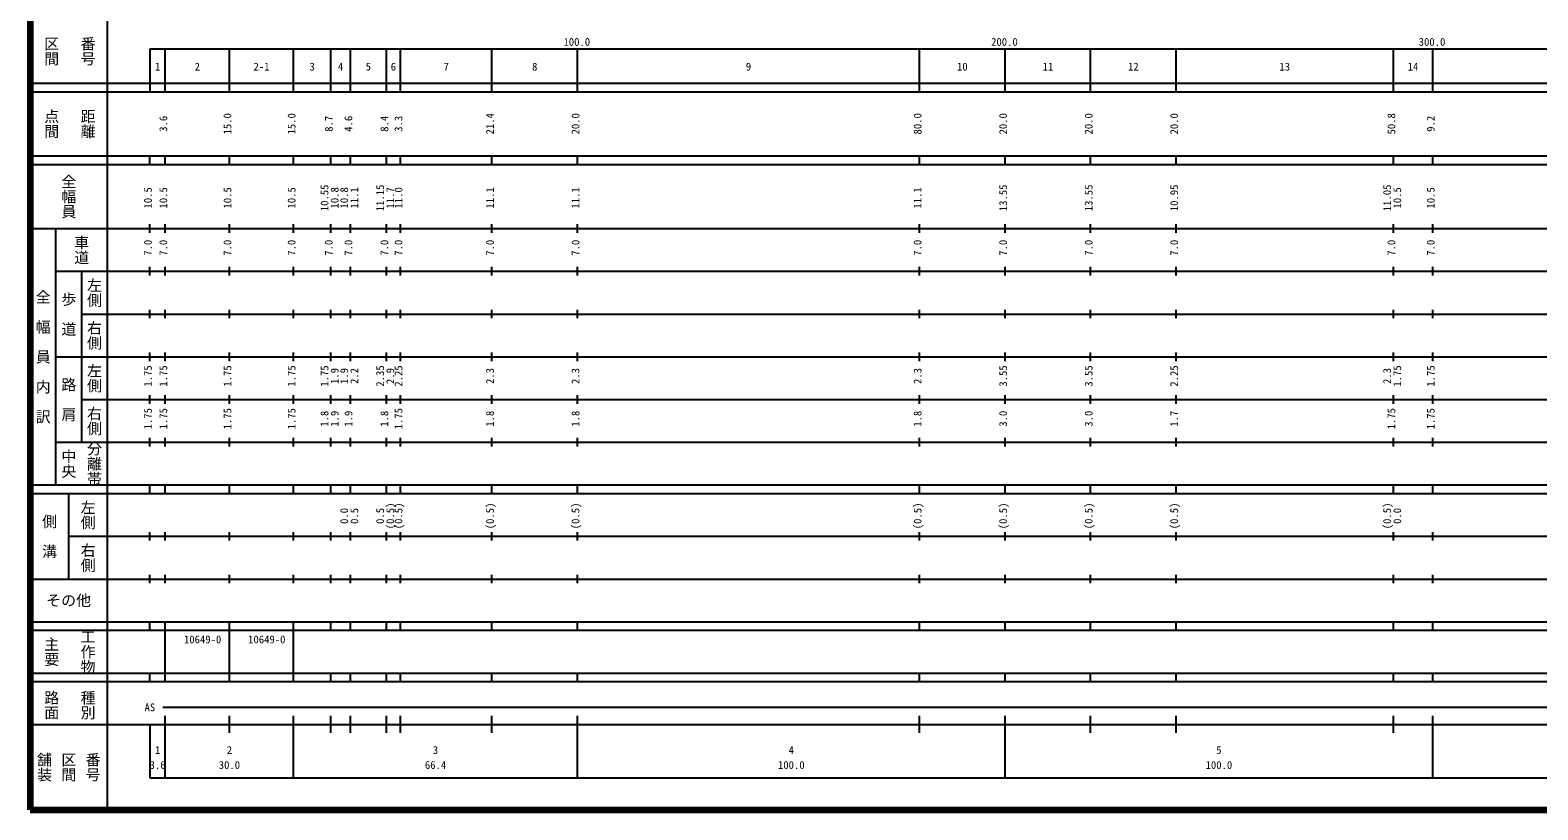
# Model space of a CAD drawing. Units: millimetres, scale not verified. Extents: x -375374461 to 680000, y -986422594 to 380000.
# Drawn here: x 40000 to 392589, y 20000 to 202409 of the extents above; entities that cross this region are included whole.
import ezdxf
from ezdxf.enums import TextEntityAlignment as Align

# ---------------------------------------------------------------- set-up
doc = ezdxf.new("R2010")
doc.units = ezdxf.units.MM
doc.header["$LTSCALE"] = 1000
doc.layers.add('M-TTL', color=2, linetype='Continuous', lineweight=140)
doc.layers.add('M-TTL-BAND', color=7, linetype='Continuous', lineweight=25)
doc.styles.add('@ＭＳ ゴシック', font='')
doc.styles.add('ＭＳ ゴシック', font='')
doc.styles.get('@ＭＳ ゴシック').set_extended_font_data('@MS Gothic')
doc.styles.get('ＭＳ ゴシック').set_extended_font_data('MS Gothic')

msp = doc.modelspace()

# ---------------------------------------------------------------- linework, layer by layer
at = {"layer": 'M-TTL'}
for p, q in [((40000, 380000), (40000, 20000)), ((40000, 20000), (680000, 20000))]:
    msp.add_line(p, q, dxfattribs=at)
at = {"layer": 'M-TTL-BAND'}
for p, q in [((58000, 370000), (58000, 20000)), ((68000, 198000), (579000, 198000)), ((68000, 198000), (68000, 188000)), ((71600, 188000), (71600, 198000)), ((86600, 188000), (86600, 198000)), ((101600, 188000), (101600, 198000)), ((110300, 188000), (110300, 198000)), ((114900, 188000), (114900, 198000)), ((123300, 188000), (123300, 198000)), ((126600, 188000), (126600, 198000)), ((148000, 188000), (148000, 198000)), ((168000, 188000), (168000, 198000)), ((248000, 188000), (248000, 198000)), ((268000, 188000), (268000, 198000)), ((288000, 188000), (288000, 198000)), ((308000, 188000), (308000, 198000)), ((358800, 188000), (358800, 198000)), ((368000, 188000), (368000, 198000)), ((40000, 190000), (579000, 190000)), ((40000, 188000), (579000, 188000)), ((40000, 173000), (579000, 173000)), ((68000, 171000), (68000, 173000)), ((71600, 171000), (71600, 173000)), ((86600, 171000), (86600, 173000)), ((101600, 171000), (101600, 173000)), ((110300, 171000), (110300, 173000)), ((114900, 171000), (114900, 173000)), ((123300, 171000), (123300, 173000)), ((126600, 171000), (126600, 173000)), ((148000, 171000), (148000, 173000)), ((168000, 171000), (168000, 173000)), ((248000, 171000), (248000, 173000)), ((268000, 171000), (268000, 173000)), ((288000, 171000), (288000, 173000)), ((308000, 171000), (308000, 173000)), ((358800, 171000), (358800, 173000)), ((368000, 171000), (368000, 173000)), ((40000, 171000), (579000, 171000)), ((40000, 156000), (579000, 156000)), ((46000, 96000), (46000, 156000)), ((68000, 155000), (68000, 157000)), ((71600, 155000), (71600, 157000)), ((86600, 155000), (86600, 157000)), ((101600, 155000), (101600, 157000)), ((110300, 155000), (110300, 157000)), ((114900, 155000), (114900, 157000)), ((123300, 155000), (123300, 157000)), ((126600, 155000), (126600, 157000)), ((148000, 155000), (148000, 157000)), ((168000, 155000), (168000, 157000)), ((248000, 155000), (248000, 157000)), ((268000, 155000), (268000, 157000)), ((288000, 155000), (288000, 157000)), ((308000, 155000), (308000, 157000)), ((358800, 155000), (358800, 157000)), ((368000, 155000), (368000, 157000)), ((46000, 146000), (579000, 146000)), ((52000, 146000), (52000, 106000)), ((68000, 145000), (68000, 147000)), ((71600, 145000), (71600, 147000)), ((86600, 145000), (86600, 147000)), ((101600, 145000), (101600, 147000)), ((110300, 145000), (110300, 147000)), ((114900, 145000), (114900, 147000)), ((123300, 145000), (123300, 147000)), ((126600, 145000), (126600, 147000)), ((148000, 145000), (148000, 147000)), ((168000, 145000), (168000, 147000)), ((248000, 145000), (248000, 147000)), ((268000, 145000), (268000, 147000)), ((288000, 145000), (288000, 147000)), ((308000, 145000), (308000, 147000)), ((358800, 145000), (358800, 147000)), ((368000, 145000), (368000, 147000)), ((52000, 136000), (579000, 136000)), ((68000, 135000), (68000, 137000)), ((71600, 135000), (71600, 137000)), ((86600, 135000), (86600, 137000)), ((101600, 135000), (101600, 137000)), ((110300, 135000), (110300, 137000)), ((114900, 135000), (114900, 137000)), ((123300, 135000), (123300, 137000)), ((126600, 135000), (126600, 137000)), ((148000, 135000), (148000, 137000)), ((168000, 135000), (168000, 137000)), ((248000, 135000), (248000, 137000)), ((268000, 135000), (268000, 137000)), ((288000, 135000), (288000, 137000)), ((308000, 135000), (308000, 137000)), ((358800, 135000), (358800, 137000)), ((368000, 135000), (368000, 137000)), ((68000, 125000), (68000, 127000)), ((71600, 125000), (71600, 127000)), ((86600, 125000), (86600, 127000)), ((101600, 125000), (101600, 127000)), ((110300, 125000), (110300, 127000)), ((114900, 125000), (114900, 127000)), ((123300, 125000), (123300, 127000)), ((126600, 125000), (126600, 127000)), ((148000, 125000), (148000, 127000)), ((168000, 125000), (168000, 127000)), ((248000, 125000), (248000, 127000)), ((268000, 125000), (268000, 127000)), ((288000, 125000), (288000, 127000)), ((308000, 125000), (308000, 127000)), ((358800, 125000), (358800, 127000)), ((368000, 125000), (368000, 127000)), ((46000, 126000), (579000, 126000)), ((68000, 115000), (68000, 117000)), ((71600, 115000), (71600, 117000)), ((86600, 115000), (86600, 117000)), ((101600, 115000), (101600, 117000)), ((110300, 115000), (110300, 117000)), ((114900, 115000), (114900, 117000)), ((123300, 115000), (123300, 117000)), ((126600, 115000), (126600, 117000)), ((148000, 115000), (148000, 117000)), ((168000, 115000), (168000, 117000)), ((248000, 115000), (248000, 117000)), ((268000, 115000), (268000, 117000)), ((288000, 115000), (288000, 117000)), ((308000, 115000), (308000, 117000)), ((358800, 115000), (358800, 117000)), ((368000, 115000), (368000, 117000)), ((52000, 116000), (579000, 116000)), ((46000, 106000), (579000, 106000)), ((68000, 105000), (68000, 107000)), ((71600, 105000), (71600, 107000)), ((86600, 105000), (86600, 107000)), ((101600, 105000), (101600, 107000)), ((110300, 105000), (110300, 107000)), ((114900, 105000), (114900, 107000)), ((123300, 105000), (123300, 107000)), ((126600, 105000), (126600, 107000)), ((148000, 105000), (148000, 107000)), ((168000, 105000), (168000, 107000)), ((248000, 105000), (248000, 107000)), ((268000, 105000), (268000, 107000)), ((288000, 105000), (288000, 107000)), ((308000, 105000), (308000, 107000)), ((358800, 105000), (358800, 107000)), ((368000, 105000), (368000, 107000)), ((40000, 96000), (579000, 96000)), ((68000, 94000), (68000, 96000)), ((71600, 94000), (71600, 96000)), ((86600, 94000), (86600, 96000)), ((101600, 94000), (101600, 96000)), ((110300, 94000), (110300, 96000)), ((114900, 94000), (114900, 96000)), ((123300, 94000), (123300, 96000)), ((126600, 94000), (126600, 96000)), ((148000, 94000), (148000, 96000)), ((168000, 94000), (168000, 96000)), ((248000, 94000), (248000, 96000)), ((268000, 94000), (268000, 96000)), ((288000, 94000), (288000, 96000)), ((308000, 94000), (308000, 96000)), ((358800, 94000), (358800, 96000)), ((368000, 94000), (368000, 96000)), ((40000, 94000), (579000, 94000)), ((49000, 94000), (49000, 74000)), ((68000, 83000), (68000, 85000)), ((71600, 83000), (71600, 85000)), ((86600, 83000), (86600, 85000)), ((101600, 83000), (101600, 85000)), ((110300, 83000), (110300, 85000)), ((114900, 83000), (114900, 85000)), ((123300, 83000), (123300, 85000)), ((126600, 83000), (126600, 85000)), ((148000, 83000), (148000, 85000)), ((168000, 83000), (168000, 85000)), ((248000, 83000), (248000, 85000)), ((268000, 83000), (268000, 85000)), ((288000, 83000), (288000, 85000)), ((308000, 83000), (308000, 85000)), ((358800, 83000), (358800, 85000)), ((368000, 83000), (368000, 85000)), ((49000, 84000), (579000, 84000)), ((68000, 73000), (68000, 75000)), ((71600, 73000), (71600, 75000)), ((86600, 73000), (86600, 75000)), ((101600, 73000), (101600, 75000)), ((110300, 73000), (110300, 75000)), ((114900, 73000), (114900, 75000)), ((123300, 73000), (123300, 75000)), ((126600, 73000), (126600, 75000)), ((148000, 73000), (148000, 75000)), ((168000, 73000), (168000, 75000)), ((248000, 73000), (248000, 75000)), ((268000, 73000), (268000, 75000)), ((288000, 73000), (288000, 75000)), ((308000, 73000), (308000, 75000)), ((358800, 73000), (358800, 75000)), ((368000, 73000), (368000, 75000)), ((40000, 74000), (579000, 74000)), ((40000, 64000), (579000, 64000)), ((68000, 62000), (68000, 64000)), ((71600, 62000), (71600, 64000)), ((86600, 62000), (86600, 64000)), ((101600, 62000), (101600, 64000)), ((110300, 62000), (110300, 64000)), ((114900, 62000), (114900, 64000)), ((123300, 62000), (123300, 64000)), ((126600, 62000), (126600, 64000)), ((148000, 62000), (148000, 64000)), ((168000, 62000), (168000, 64000)), ((248000, 62000), (248000, 64000)), ((268000, 62000), (268000, 64000)), ((288000, 62000), (288000, 64000)), ((308000, 62000), (308000, 64000)), ((358800, 62000), (358800, 64000)), ((368000, 62000), (368000, 64000)), ((40000, 62000), (579000, 62000)), ((71600, 52000), (71600, 62000)), ((86600, 52000), (86600, 62000)), ((86600, 52000), (86600, 62000)), ((101600, 52000), (101600, 62000)), ((40000, 52000), (579000, 52000)), ((40000, 50000), (579000, 50000)), ((68000, 50000), (68000, 52000)), ((71600, 50000), (71600, 52000)), ((86600, 50000), (86600, 52000)), ((101600, 50000), (101600, 52000)), ((110300, 50000), (110300, 52000)), ((114900, 50000), (114900, 52000)), ((123300, 50000), (123300, 52000)), ((126600, 50000), (126600, 52000)), ((148000, 50000), (148000, 52000)), ((168000, 50000), (168000, 52000)), ((248000, 50000), (248000, 52000)), ((268000, 50000), (268000, 52000)), ((288000, 50000), (288000, 52000)), ((308000, 50000), (308000, 52000)), ((358800, 50000), (358800, 52000)), ((368000, 50000), (368000, 52000)), ((71000, 44000), (565000, 44000)), ((40000, 40000), (579000, 40000)), ((68000, 40000), (68000, 27500)), ((71600, 27500), (71600, 42000)), ((86600, 38000), (86600, 42000)), ((101600, 27500), (101600, 42000)), ((110300, 38000), (110300, 42000)), ((114900, 38000), (114900, 42000)), ((123300, 38000), (123300, 42000)), ((126600, 38000), (126600, 42000)), ((148000, 38000), (148000, 42000)), ((168000, 27500), (168000, 42000)), ((248000, 38000), (248000, 42000)), ((268000, 27500), (268000, 42000)), ((288000, 38000), (288000, 42000)), ((308000, 38000), (308000, 42000)), ((358800, 38000), (358800, 42000)), ((368000, 27500), (368000, 42000)), ((68000, 27500), (579000, 27500))]:
    msp.add_line(p, q, dxfattribs=at)

# ---------------------------------------------------------------- texts
at = {"layer": 'M-TTL-BAND', "style": '@ＭＳ ゴシック'}
for s, p in [('区間', (45000, 197500)), ('番号', (53500, 197500)), ('点間', (45000, 180500)), ('距離', (53500, 180500)), ('全幅員', (49000, 163500)), ('車道', (52000, 151000)), ('全\u3000幅\u3000員\u3000内\u3000訳', (43000, 126000)), ('歩\u3000道', (49000, 136000)), ('左側', (55000, 141000)), ('右側', (55000, 131000)), ('左側', (55000, 121000)), ('路\u3000肩', (49000, 116000)), ('右側', (55000, 111000)), ('分離帯', (55000, 101000)), ('中央', (49000, 101000)), ('左側', (53500, 89000)), ('側\u3000溝', (44500, 84000)), ('右側', (53500, 79000)), ('主要', (45000, 57000)), ('工作物', (53500, 57000)), ('路面', (45000, 44500)), ('種別', (53500, 44500)), ('舗装', (43333, 30000)), ('区間', (49000, 30000)), ('番号', (54667, 30000))]:
    msp.add_text(s, height=2566, rotation=270, dxfattribs=at).set_placement(p, align=Align.MIDDLE_CENTER)
at = {"layer": 'M-TTL-BAND', "style": 'ＭＳ ゴシック'}
for s, p in [('100.0', (167844, 198195)), ('200.0', (267844, 198195)), ('300.0', (367844, 198195)), ('1', (69800, 192405)), ('2', (79100, 192405)), ('2-1', (94100, 192405)), ('3', (105950, 192405)), ('4', (112600, 192405)), ('5', (119100, 192405)), ('6', (124950, 192405)), ('7', (137300, 192405)), ('8', (158000, 192405)), ('9', (208000, 192405)), ('10', (258000, 192405)), ('11', (278000, 192405)), ('12', (298000, 192405)), ('13', (333400, 192405)), ('14', (363400, 192405)), ('AS', (68000, 42500)), ('1', (69800, 32523)), ('2', (86600, 32523)), ('3', (134800, 32523)), ('4', (218000, 32523)), ('5', (318000, 32523)), ('3.6', (69800, 29033)), ('30.0', (86600, 29033)), ('66.4', (134800, 29033)), ('100.0', (218000, 29033)), ('100.0', (318000, 29033))]:
    msp.add_text(s, height=1833, dxfattribs=at).set_placement(p, align=Align.BOTTOM_CENTER)
for s, p in [('3.6', (72600, 180500)), ('15.0', (87600, 180500)), ('15.0', (102600, 180500)), ('8.7', (111300, 180500)), ('4.6', (115900, 180500)), ('8.4', (124300, 180500)), ('3.3', (127600, 180500)), ('21.4', (149000, 180500)), ('20.0', (169000, 180500)), ('80.0', (249000, 180500)), ('20.0', (269000, 180500)), ('20.0', (289000, 180500)), ('20.0', (309000, 180500)), ('50.8', (359800, 180500)), ('9.2', (369000, 180500)), ('10.55', (110300, 163174)), ('11.15', (123300, 163174)), ('13.55', (269000, 163174)), ('13.55', (289000, 163174)), ('10.95', (309000, 163174)), ('11.05', (358800, 163174)), ('10.5', (69000, 163174)), ('10.5', (72600, 163174)), ('10.5', (87600, 163174)), ('10.5', (102600, 163174)), ('10.8', (112670, 163174)), ('10.8', (114900, 163174)), ('11.1', (117270, 163174)), ('11.7', (125670, 163174)), ('11.0', (127600, 163174)), ('11.1', (149000, 163174)), ('11.1', (169000, 163174)), ('11.1', (249000, 163174)), ('10.5', (361170, 163174)), ('10.5', (369000, 163174)), ('7.0', (69000, 151500)), ('7.0', (72600, 151500)), ('7.0', (87600, 151500)), ('7.0', (102600, 151500)), ('7.0', (111300, 151500)), ('7.0', (115900, 151500)), ('7.0', (124300, 151500)), ('7.0', (127600, 151500)), ('7.0', (149000, 151500)), ('7.0', (169000, 151500)), ('7.0', (249000, 151500)), ('7.0', (269000, 151500)), ('7.0', (289000, 151500)), ('7.0', (309000, 151500)), ('7.0', (359800, 151500)), ('7.0', (369000, 151500)), ('1.75', (69000, 121500)), ('1.75', (72600, 121500)), ('1.75', (87600, 121500)), ('1.75', (102600, 121500)), ('1.75', (110300, 121500)), ('2.35', (123300, 121500)), ('2.25', (127600, 121500)), ('3.55', (269000, 121500)), ('3.55', (289000, 121500)), ('2.25', (309000, 121500)), ('1.75', (361170, 121500)), ('1.75', (369000, 121500)), ('1.9', (112670, 121500)), ('1.9', (114900, 121500)), ('2.2', (117270, 121500)), ('2.9', (125670, 121500)), ('2.3', (149000, 121500)), ('2.3', (169000, 121500)), ('2.3', (249000, 121500)), ('2.3', (358800, 121500)), ('1.75', (69000, 111500)), ('1.75', (72600, 111500)), ('1.75', (87600, 111500)), ('1.75', (102600, 111500)), ('1.8', (110300, 111500)), ('1.9', (112670, 111500)), ('1.9', (115900, 111500)), ('1.8', (124300, 111500)), ('1.75', (127600, 111500)), ('1.8', (149000, 111500)), ('1.8', (169000, 111500)), ('1.8', (249000, 111500)), ('3.0', (269000, 111500)), ('3.0', (289000, 111500)), ('1.7', (309000, 111500)), ('1.75', (359800, 111500)), ('1.75', (369000, 111500)), ('0.0', (114900, 88764)), ('0.5', (117270, 88764)), ('0.5', (123300, 88764)), ('(0.5)', (125670, 88764)), ('(0.5)', (127600, 88764)), ('(0.5)', (149000, 88764)), ('(0.5)', (169000, 88764)), ('(0.5)', (249000, 88764)), ('(0.5)', (269000, 88764)), ('(0.5)', (289000, 88764)), ('(0.5)', (309000, 88764)), ('(0.5)', (358800, 88764)), ('0.0', (361170, 88764))]:
    msp.add_text(s, height=1833, rotation=90, dxfattribs=at).set_placement(p, align=Align.BOTTOM_CENTER)
msp.add_text('その他', height=2566, dxfattribs=at).set_placement((49000, 69000), align=Align.MIDDLE_CENTER)
for p in [(75975, 58405), (90975, 58405)]:
    msp.add_text('10649-0', height=1833, dxfattribs=at).set_placement(p, align=Align.BOTTOM_LEFT)

doc.saveas('drawing.dxf')
